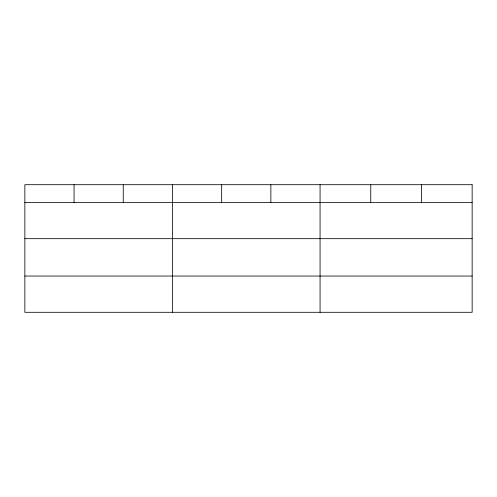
<?xml version="1.0" encoding="UTF-8"?>
<svg xmlns="http://www.w3.org/2000/svg" width="497" height="497" viewBox="0 0 497 497"><rect width="100%" height="100%" fill="white"/><g stroke="black" fill="none" stroke-linecap="round" stroke-linejoin="round"><path stroke-width="0.75" d="M24.85 202.403L472.15 202.403M24.85 238.672L472.15 238.672M24.85 276.034L472.15 276.034M421.456 184.698L421.456 202.403M370.762 184.698L370.762 202.403M320.068 184.698L320.068 312.302M270.865 184.698L270.865 202.403M221.662 184.698L221.662 202.403M172.459 184.698L172.459 312.302M123.256 184.698L123.256 202.403M74.053 184.698L74.053 202.403M472.15 184.698L24.85 184.698L24.85 312.302L472.15 312.302L472.15 184.698"/></g></svg>
